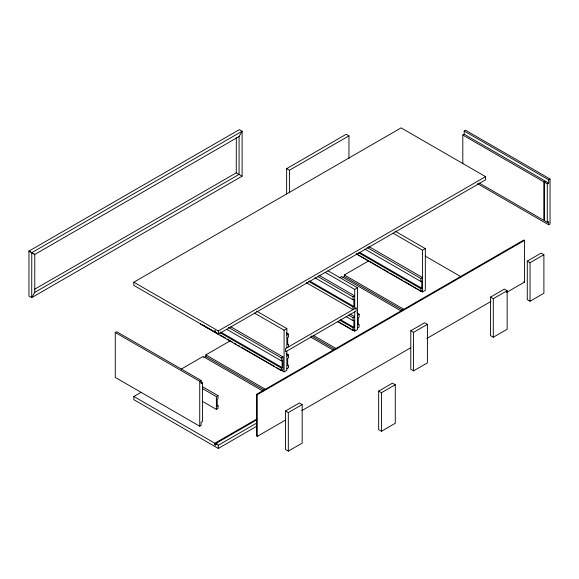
<?xml version="1.0" encoding="UTF-8"?>
<svg xmlns="http://www.w3.org/2000/svg" width="579" height="579" viewBox="0 0 579 579"><rect width="100%" height="100%" fill="white"/><g stroke="black" fill="none" stroke-linecap="round" stroke-linejoin="round"><path stroke-width="0.87" d="M34.349 289.413L236.261 172.839L236.312 137.614M239.033 174.438L34.769 292.366L31.707 297.635L242.08 176.197M236.261 172.839L242.131 176.161L242.116 131.223L31.773 252.676L31.722 297.642L28.95 296.043L28.95 251.105L34.82 254.434L239.084 136.506L242.131 131.23L239.359 129.631L29.001 251.076M286.641 193.813L286.641 168.655L346.191 134.27L348.956 135.87L348.956 158.342M286.641 168.655L289.413 170.255L348.956 135.87M133.829 282.19L401.102 127.887L485.578 176.653L485.578 179.852L218.305 334.163L215.533 332.563L215.533 330.964L214.845 330.566L214.845 332.165L133.829 285.389L133.829 282.19L218.305 330.964L485.578 176.653M115.264 332.505L116.647 331.709L201.123 380.475L201.123 383.674L202.505 382.878L202.505 421.411L201.123 422.214L201.123 425.413L199.733 426.209L115.264 377.443L115.264 332.505L199.733 381.279L201.123 380.475M462.809 163.727L462.809 135.045L543.819 181.82L545.201 181.017L464.192 134.248L464.192 131.049L465.574 130.253L550.05 179.02L550.05 223.957L548.668 224.753L477.487 183.659M462.809 135.045L464.192 134.248M256.598 426.339L218.305 448.443L133.829 399.676L133.829 396.477L140.835 392.432M181.292 369.076L203.07 356.498L263.054 391.129M264.263 390.232L205.842 356.498L205.842 354.905L230.022 340.944M339.229 277.891L341.552 276.552L401.536 311.176M402.745 310.279L344.324 276.552L344.324 274.953L368.432 261.028M203.765 357.699L205.842 356.498M342.247 277.746L344.324 276.552M254.485 313.087L284.086 330.182L286.851 328.582L286.851 347.849M325.108 272.311L354.71 289.406L357.482 287.806L357.482 329.538L354.71 331.137L352.372 329.791M392.967 233.134L422.569 250.229L425.333 248.63L425.333 290.361L422.569 291.961L403.874 281.17M548.668 224.753L548.668 221.554L547.278 222.358L544.513 220.758L544.513 182.219L545.896 181.422L548.668 183.022L548.668 179.823L464.192 131.049M548.668 179.823L550.05 179.02M544.513 182.219L547.278 183.818L548.668 183.022M286.851 335.06L288.516 334.097L288.516 337.065L287.683 337.543L287.683 344.737L288.516 344.259L288.516 346.886M317.994 276.603L353.045 296.839L354.71 295.883L318.877 275.191M314.882 277.768L353.045 299.806L353.878 299.329L353.878 306.523L353.045 307L308.65 281.365M228.379 327.316L281.351 357.894L283.008 356.932L283.008 369.728L281.351 370.683L200.334 323.914M202.361 388.516L216.38 396.615L218.044 395.652L218.044 398.62L217.212 399.097L217.212 406.292L218.044 405.814L218.044 408.448L216.38 409.404L202.361 401.312M286.851 355.926L288.516 354.963L288.516 357.931L287.683 358.408L287.683 365.61L288.516 365.125L288.516 367.759L286.851 368.714M348.377 315.012L353.045 317.705L354.71 316.749L350.034 314.05M357.482 315.15L359.139 314.187L359.139 317.154L358.314 317.632L358.314 324.833L359.139 324.349L359.139 326.983L357.482 327.938M367.158 247.501L420.904 278.528L422.569 277.573L368.816 246.538M226.823 329.379L281.351 360.862L282.176 360.377L282.176 367.578L281.351 368.056L219.81 332.527M346.039 316.626L353.045 320.672L353.878 320.194L353.878 327.388L353.045 327.866L339.808 320.223M364.821 249.115L420.904 281.495L421.736 281.018L421.736 288.212L420.904 288.689L358.589 252.712M337.47 321.504L353.045 330.5L354.71 329.538M356.251 253.993L420.904 291.324L422.569 290.361M276.292 367.419L284.086 371.913L286.851 370.314L286.851 351.048M285.389 420.137L257.257 436.378L256.562 435.98L256.562 394.306L523.836 240.003L524.523 240.401L524.523 282.074L506.553 292.446M256.562 394.306L257.257 394.704L524.523 240.401M527.274 261.107L541.119 253.117L543.891 254.709L543.891 293.249L530.038 301.246L527.274 299.647L527.274 261.107L530.038 262.707L543.891 254.709M133.829 396.477L214.845 443.246L256.852 418.993M410.793 330.739L424.639 322.742L427.411 324.341L427.411 362.881L413.558 370.871L410.793 369.272L410.793 330.739L413.558 332.339L427.411 324.341M214.845 443.246L214.845 444.846L215.533 445.244L215.533 443.652L256.953 419.732M214.845 444.846L217.176 443.5M215.533 443.652L218.305 445.244L256.598 423.14M285.556 410.981L299.401 402.984L302.173 404.583L302.173 443.123L288.32 451.113L285.556 449.514L285.556 410.981L288.32 412.581L302.173 404.583M490.522 297.107L504.374 289.109L507.146 290.709L507.146 329.248L493.294 337.246L490.522 335.646L490.522 297.107L493.294 298.706L507.146 290.709M301.804 410.663L410.431 347.943M426.839 338.469L490.92 301.471M378.659 391.129L392.511 383.139L395.283 384.738L395.283 423.271L381.431 431.268L378.659 429.669L378.659 391.129L381.431 392.728L395.283 384.738M479.166 183.029L543.819 220.36L543.819 181.82M523.836 281.669L524.523 282.074M239.069 136.499L239.084 174.402M394.958 231.086L425.333 248.63M425.247 256.113L461.079 276.798M359.421 252.234L421.736 288.212M356.353 253.74L381.279 268.128M382.842 269.025L388.292 272.173M389.848 273.078L402.311 280.272M344.324 274.953L404.301 309.577M327.88 270.719L357.482 287.806M309.476 280.887L353.878 306.523M306.313 282.646L353.045 309.635L353.045 307M356.802 312.841L359.139 314.187M340.64 319.746L353.878 327.388M338.353 321.692L350.816 328.894M313.861 335.711L336.45 348.753M311.524 335.965L334.886 349.455M310.308 336.862L333.678 350.353M256.475 311.039L286.851 328.582M286.178 332.751L288.516 334.097M286.178 353.617L288.516 354.963M230.818 326.802L283.008 356.932M220.642 332.049L282.176 367.578M203.07 325.145L211.639 330.088M213.202 330.993L218.652 334.141M220.208 335.038L225.665 338.187M227.221 339.084L232.671 342.232M234.227 343.13L236.565 344.483M238.128 345.381L239.684 346.278M241.24 347.183L274.736 366.521M28.95 251.105L30.47 251.988M31.722 252.705L34.769 254.463L34.769 292.366M205.842 354.905L265.819 389.529M200.428 381.677L202.505 382.878M202.462 386.656L218.044 395.652M216.481 404.916L218.044 405.814M547.278 183.818L547.278 222.358M530.038 262.707L530.038 301.246M493.294 298.706L493.294 337.246M422.569 250.229L422.569 291.961M420.904 278.528L420.904 281.495M420.904 288.689L420.904 291.324M413.558 332.339L413.558 370.871M381.431 392.728L381.431 431.268M354.71 289.406L354.71 308.672M354.71 311.871L354.71 331.137M353.045 296.839L353.045 299.806M353.045 317.705L353.045 320.672M353.045 327.866L353.045 330.5M289.413 170.255L289.413 192.72M288.32 412.581L288.32 451.113M284.086 330.182L284.086 371.913M281.351 357.894L281.351 360.862M281.351 368.056L281.351 370.683M257.257 394.704L257.257 436.378M218.305 330.964L218.305 334.163M218.305 445.244L218.305 448.443M216.38 396.615L216.38 409.404M199.733 381.279L199.733 426.209M356.092 307.876L285.469 348.652L285.469 351.844L356.092 311.068L356.092 307.876"/></g></svg>
